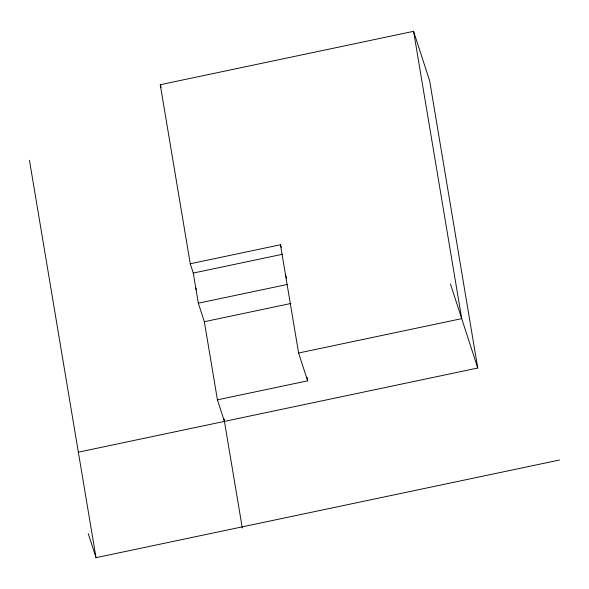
<?xml version="1.0" encoding="UTF-8"?>
<svg xmlns="http://www.w3.org/2000/svg" width="589" height="589" viewBox="0 0 589 589"><rect width="100%" height="100%" fill="white"/><g stroke="black" fill="none" stroke-linecap="round" stroke-linejoin="round"><path stroke-width="0.88" d="M224.431 421.4L217.422 399.843L204.339 321.712L198.324 303.195L193.273 273.068L190.254 263.769L160.26 84.706L413.581 31.327L429.624 80.7L477.753 368.022L78.175 452.212M190.254 263.769L280.467 244.759L281.292 247.299M193.273 273.068L282.595 254.249M198.324 303.195L287.646 284.377M204.339 321.712L290.981 303.46M280.467 244.759L298.601 353.017L461.71 318.649L413.581 31.327M217.422 399.843L307.642 380.833L307.038 377.24M88.21 533.612L96.022 557.673L559.55 460.009M450.452 283.986L477.753 368.022M285.518 274.886L286.615 278.273M298.601 353.017L307.642 380.833M160.26 84.706L161.106 87.305M195.798 288.131L196.365 289.876M223.975 418.683L242.293 528.031M29.45 160.223L96.022 557.673"/></g></svg>
